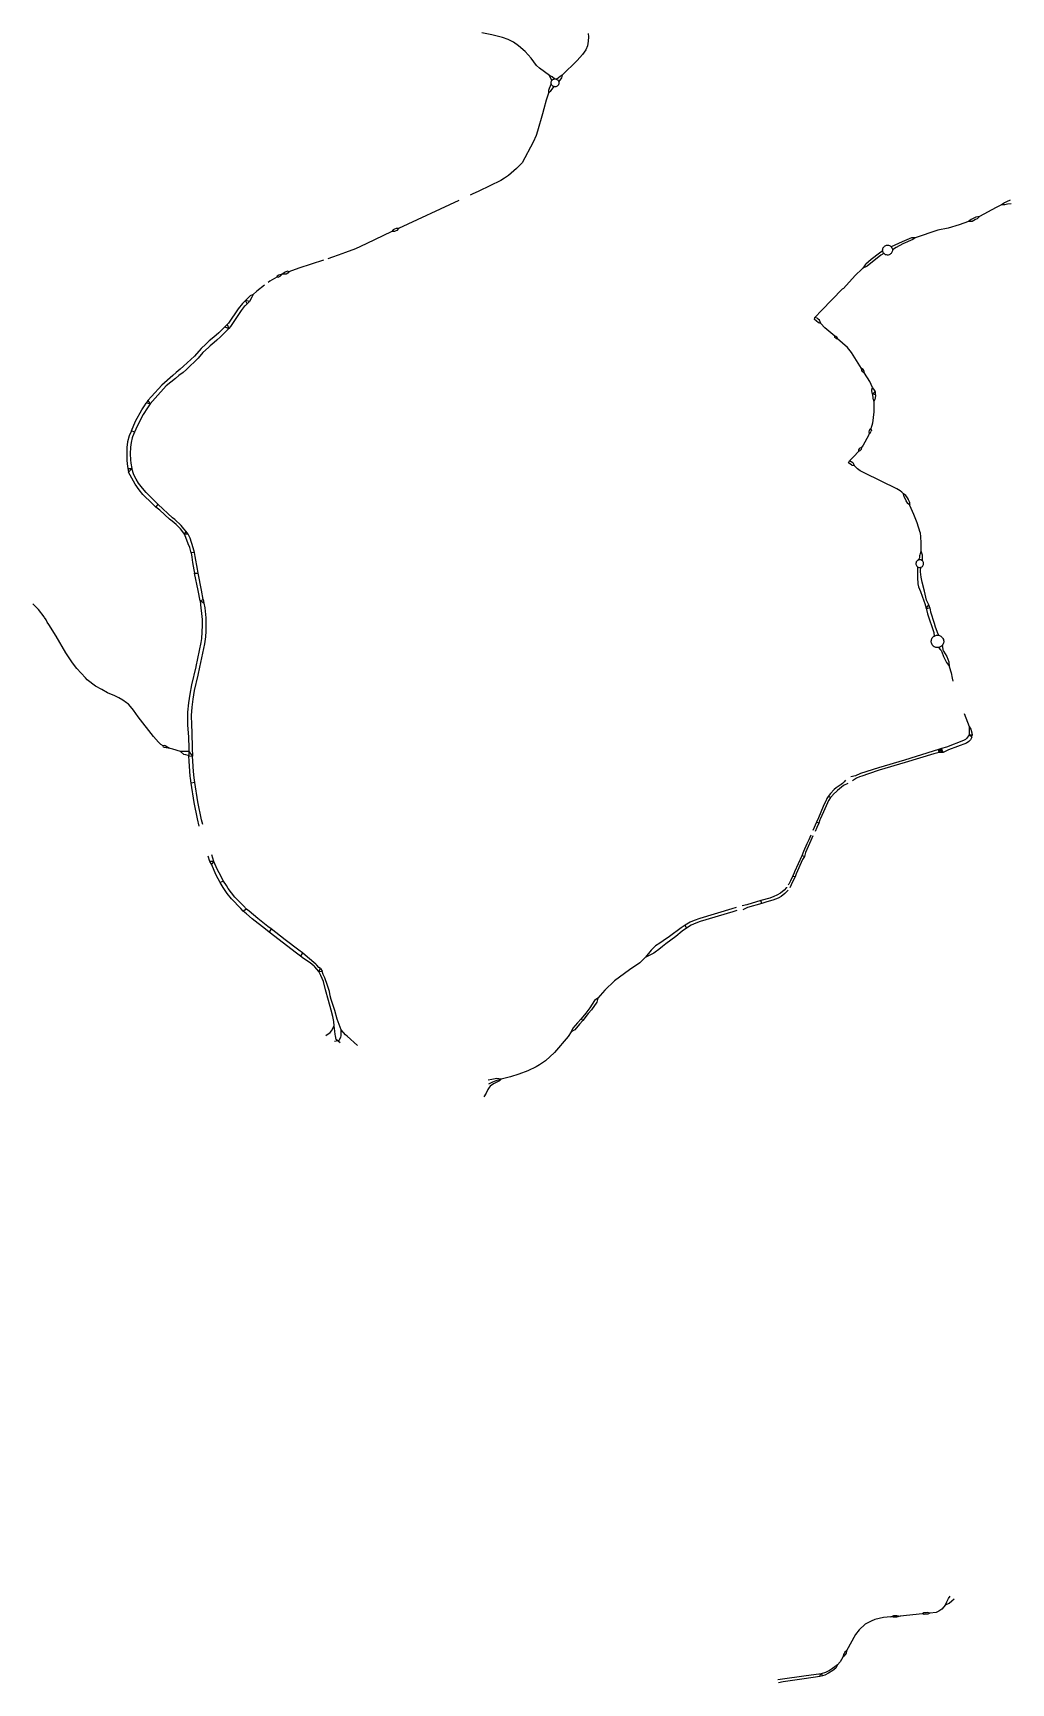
# Model space of a CAD drawing. Header units: inches. Extents: x 25490991 to 25511658, y 6671087 to 6685531.
# Drawn here: x 25490991 to 25494081, y 6677094 to 6682304 of the extents above; entities that cross this region are included whole.
import ezdxf

# ---------------------------------------------------------------- set-up
doc = ezdxf.new("R2010")
doc.units = ezdxf.units.IN
doc.header["$MEASUREMENT"] = 0

msp = doc.modelspace()

# ---------------------------------------------------------------- linework, layer by layer
for points in [[(25492582.6, 6682201.4), (25492565.3, 6682224.8), (25492546.1, 6682245.9), (25492525.7, 6682264.1), (25492508.9, 6682275.7), (25492492.6, 6682284.3), (25492474.6, 6682290.3), (25492440.7, 6682298.7), (25492409.8, 6682304.4)], [(25492745.2, 6682302.8), (25492745.9, 6682292.8), (25492745.4, 6682278.6), (25492743.2, 6682263.6)], [(25492743.2, 6682263.6), (25492738, 6682251), (25492727.1, 6682236), (25492710.9, 6682217.4), (25492663.2, 6682170.8)], [(25492623.3, 6682170.4), (25492591.3, 6682193.1), (25492582.6, 6682201.4)], [(25492628.5, 6682143.6), (25492622.6, 6682128.8)], [(25492639.1, 6682159.4), (25492631.2, 6682166.2), (25492623.3, 6682170.4)], [(25492630, 6682153.9), (25492623.3, 6682170.4)], [(25492628.5, 6682143.6), (25492628.3, 6682144.4), (25492628, 6682145.9), (25492628, 6682147.4), (25492628.1, 6682149.3), (25492628.5, 6682150.7), (25492629, 6682152), (25492629.7, 6682153.4), (25492630, 6682153.9)], [(25492637, 6682135), (25492635.2, 6682135.7), (25492633.7, 6682136.5), (25492632.3, 6682137.6), (25492631.2, 6682138.7), (25492630.2, 6682139.9), (25492629.3, 6682141.4), (25492628.8, 6682142.8), (25492628.5, 6682143.6)], [(25492636.9, 6682135), (25492629.8, 6682125.5)], [(25492630, 6682153.9), (25492630.4, 6682154.5), (25492631.3, 6682155.7), (25492632.5, 6682156.7), (25492633.5, 6682157.4), (25492635, 6682158.3), (25492636.4, 6682158.8), (25492638.1, 6682159.3), (25492639.1, 6682159.4)], [(25492652.4, 6682150.9), (25492652.5, 6682150.6), (25492652.8, 6682149.1), (25492653, 6682147.7), (25492653, 6682146.3), (25492652.8, 6682145.1), (25492652.5, 6682143.5), (25492651.9, 6682142), (25492651.2, 6682140.6), (25492650.5, 6682139.6), (25492649.6, 6682138.5), (25492648.4, 6682137.4), (25492646.9, 6682136.3), (25492645.2, 6682135.5), (25492643.4, 6682134.8), (25492641.2, 6682134.5), (25492639.2, 6682134.6), (25492637.1, 6682135), (25492637, 6682135)], [(25492637, 6682135), (25492637, 6682135)], [(25492639.1, 6682159.4), (25492639.5, 6682159.5), (25492640.8, 6682159.5), (25492642.1, 6682159.4), (25492643.3, 6682159.2), (25492644.5, 6682158.9), (25492645.7, 6682158.3)], [(25492645.7, 6682158.3), (25492646.5, 6682158), (25492648, 6682157.1), (25492649.3, 6682155.9), (25492650.4, 6682154.7), (25492651.2, 6682153.4), (25492651.9, 6682152.2), (25492652.4, 6682150.9)], [(25492663.2, 6682170.8), (25492656.4, 6682167), (25492645.8, 6682158.4)], [(25492663.2, 6682170.8), (25492660.7, 6682162.8), (25492652.5, 6682150.9)], [(25492620.1, 6682114.1), (25492617.7, 6682108.3), (25492612.7, 6682092.1), (25492605, 6682064.9), (25492600.6, 6682049.4)], [(25492622.6, 6682128.8), (25492620.3, 6682122.7), (25492620.1, 6682114.1)], [(25492629.8, 6682125.5), (25492625.5, 6682119.8), (25492620.1, 6682114.1)], [(25492600.6, 6682049.4), (25492585.5, 6681994.2), (25492580.9, 6681980.8), (25492571.9, 6681959.5), (25492537, 6681894.4)], [(25492537, 6681894.4), (25492518.8, 6681876.7), (25492493.9, 6681854.4), (25492481.4, 6681846.2)], [(25492481.4, 6681846.2), (25492469, 6681838.2), (25492399.9, 6681805.3), (25492379.2, 6681795.6)], [(25492337.1, 6681776), (25492146.4, 6681687.2)], [(25492379.2, 6681795.6), (25492372.3, 6681792.4)], [(25494066.7, 6681771.2), (25494060.3, 6681768.2), (25494051.5, 6681761.5)], [(25494078.5, 6681776.8), (25494066.7, 6681771.2)], [(25494081.1, 6681765.1), (25494069.8, 6681763.5)], [(25493967.7, 6681721.4), (25493955.4, 6681715.7), (25493946.7, 6681708.9)], [(25493969.2, 6681715.7), (25493958.4, 6681709.7), (25493946.9, 6681709)], [(25493981.7, 6681724.5), (25493970.3, 6681722.6), (25493967.7, 6681721.4)], [(25493981.7, 6681724.5), (25493973.8, 6681718.1), (25493969.2, 6681715.7)], [(25494051.5, 6681761.5), (25494033.7, 6681753.1), (25493981.7, 6681724.5)], [(25494069.8, 6681763.5), (25494061.5, 6681761.6), (25494051.5, 6681761.5)], [(25492125.5, 6681677.1), (25492044.2, 6681638.4), (25492009.8, 6681623.4), (25491978.5, 6681611.1), (25491955.9, 6681602.7)], [(25492133.2, 6681684.7), (25492129.8, 6681683.2), (25492125.5, 6681677.1)], [(25492136.1, 6681678.4), (25492133.5, 6681677.1), (25492125.5, 6681677.1)], [(25492146.4, 6681687.2), (25492138.8, 6681687.2), (25492133.2, 6681684.7)], [(25492146.4, 6681687.2), (25492141.1, 6681680.9), (25492136.1, 6681678.4)], [(25493882.4, 6681688.1), (25493850.1, 6681681.5), (25493778.1, 6681657.3)], [(25493946.7, 6681708.9), (25493917, 6681698.8), (25493882.4, 6681688.1)], [(25493665.8, 6681609), (25493639.5, 6681589.5), (25493622.9, 6681574)], [(25493675.8, 6681616.1), (25493665.8, 6681609)], [(25493679.8, 6681608.1), (25493670.1, 6681603)], [(25493675.8, 6681616.1), (25493675.7, 6681616.7), (25493675.4, 6681619), (25493675.7, 6681621.4), (25493676.4, 6681623.8), (25493677.2, 6681625.9), (25493678.4, 6681627.9), (25493678.8, 6681628.3)], [(25493679.8, 6681608.1), (25493678.6, 6681609.5), (25493677.2, 6681611.8), (25493676.1, 6681614.4), (25493675.8, 6681616.1)], [(25493678.8, 6681628.3), (25493680.1, 6681629.8), (25493681.8, 6681631.3), (25493683.9, 6681632.6), (25493685.8, 6681633.4), (25493688.1, 6681634.1), (25493689.6, 6681634.2)], [(25493691.1, 6681603.3), (25493690.6, 6681603.2), (25493687.8, 6681603.6), (25493685, 6681604.3), (25493682.3, 6681605.9), (25493680.1, 6681607.8), (25493679.8, 6681608.1)], [(25493689.6, 6681634.2), (25493689.8, 6681634.2), (25493691.4, 6681634.3), (25493694, 6681634), (25493697, 6681633.1), (25493699.3, 6681631.9), (25493700.9, 6681630.6), (25493702, 6681629.7)], [(25493702.6, 6681608.5), (25493702.5, 6681608.4), (25493700.8, 6681606.7), (25493698.6, 6681605.2), (25493695.7, 6681603.9), (25493693.4, 6681603.4), (25493691.1, 6681603.3)], [(25493778.1, 6681657.3), (25493766.8, 6681657.3), (25493737, 6681645.3), (25493702, 6681629.7)], [(25493702, 6681629.7), (25493702.7, 6681629), (25493704.5, 6681626.4), (25493705.7, 6681623.8), (25493706.3, 6681621.4), (25493706.5, 6681620.1)], [(25493706.5, 6681620.1), (25493706.6, 6681619.1), (25493706.4, 6681616.7), (25493705.9, 6681614.3), (25493705, 6681611.9), (25493703.8, 6681609.9), (25493702.6, 6681608.5)], [(25493778.1, 6681657.3), (25493771.4, 6681652.2), (25493739.4, 6681638.7), (25493717.9, 6681627.6), (25493706.4, 6681620.1)], [(25491909.6, 6681587.1), (25491831.1, 6681561.7), (25491799.6, 6681550.7)], [(25491955.9, 6681602.7), (25491937.9, 6681596.5), (25491922.8, 6681591.3)], [(25493613.3, 6681561.9), (25493610.6, 6681559.7), (25493589.2, 6681539), (25493551.5, 6681498.1)], [(25493622.9, 6681574), (25493620.7, 6681572.1), (25493613.3, 6681561.9)], [(25493627, 6681568.6), (25493624.5, 6681566.6), (25493613.3, 6681561.9)], [(25493670.1, 6681603), (25493627, 6681568.6)], [(25491722.8, 6681507.8), (25491698.4, 6681489.7), (25491687.1, 6681479.2)], [(25491761.7, 6681533), (25491740, 6681520.7), (25491734.1, 6681516.3)], [(25491778.3, 6681542.6), (25491768.4, 6681540), (25491763.2, 6681536.9), (25491761.7, 6681533)], [(25491778.3, 6681542.6), (25491771.4, 6681535.3), (25491764.8, 6681532.2), (25491761.7, 6681533)], [(25491790.6, 6681550.3), (25491787.6, 6681549.3), (25491778.3, 6681542.6)], [(25491792.9, 6681544.4), (25491790.9, 6681543.2), (25491778.3, 6681542.6)], [(25491799.6, 6681550.7), (25491795.5, 6681552.5), (25491790.6, 6681550.3)], [(25491799.6, 6681550.7), (25491797.8, 6681546.6), (25491792.9, 6681544.4)], [(25491662.5, 6681459.6), (25491654.6, 6681451.7), (25491653.2, 6681449.9)], [(25491687.1, 6681479.2), (25491677.6, 6681474.4), (25491662.5, 6681459.6)], [(25491675.4, 6681457.1), (25491662.5, 6681459.6)], [(25491668.6, 6681449.3), (25491662.5, 6681459.6)], [(25491675.4, 6681457.1), (25491668.6, 6681449.3)], [(25491687.1, 6681479.2), (25491683.3, 6681470.3), (25491675.4, 6681457.1)], [(25493547.7, 6681495.2), (25493483.2, 6681428.8)], [(25493551.5, 6681498.1), (25493547.7, 6681495.2)], [(25491653.2, 6681449.9), (25491639.3, 6681433.1), (25491608.6, 6681388.7), (25491604.4, 6681384.1)], [(25491661.3, 6681442.7), (25491658.8, 6681440.5), (25491649.3, 6681428.3), (25491615.1, 6681377.3), (25491610.2, 6681371.7)], [(25491668.6, 6681449.3), (25491661.3, 6681442.7)], [(25493460.6, 6681399.9), (25493461.1, 6681406.4)], [(25493465.6, 6681395.2), (25493460.6, 6681399.9)], [(25493483.2, 6681428.8), (25493461.1, 6681406.4)], [(25493471.8, 6681401.2), (25493469, 6681404.3), (25493461.1, 6681406.4)], [(25493480.3, 6681386.9), (25493476, 6681397.2), (25493471.8, 6681401.2)], [(25491597.4, 6681376.4), (25491592.3, 6681371), (25491578.5, 6681357.4), (25491562.6, 6681344.2)], [(25491610.2, 6681371.7), (25491602.2, 6681362.4), (25491584, 6681345.4), (25491571.8, 6681334.3)], [(25491604.4, 6681384.1), (25491597.4, 6681376.5)], [(25491597.4, 6681376.4), (25491610.2, 6681371.7)], [(25491604.4, 6681384.1), (25491610.2, 6681371.7)], [(25493480.3, 6681386.9), (25493472.4, 6681389.4), (25493465.6, 6681395.2)], [(25493524, 6681346.8), (25493493.4, 6681373.6), (25493480.3, 6681386.9)], [(25491537.6, 6681322.1), (25491523.2, 6681308.7), (25491501.8, 6681283.8), (25491466.8, 6681252.3)], [(25491546.4, 6681311.7), (25491528.2, 6681295.6), (25491513.6, 6681278), (25491476, 6681242)], [(25491548.4, 6681332.3), (25491537.6, 6681322.1)], [(25491551.7, 6681316.3), (25491546.4, 6681311.7)], [(25491562.6, 6681344.2), (25491548.4, 6681332.3)], [(25491563.4, 6681326.7), (25491551.7, 6681316.3)], [(25491571.8, 6681334.3), (25491563.4, 6681326.7)], [(25493530.6, 6681344.2), (25493528, 6681346.3), (25493524, 6681346.8)], [(25493527.3, 6681340.6), (25493524.9, 6681342.8), (25493524, 6681346.8)], [(25493533.2, 6681338.5), (25493529.8, 6681338.5), (25493527.3, 6681340.6)], [(25493533.2, 6681338.5), (25493533.3, 6681341.3), (25493530.6, 6681344.2)], [(25493608.9, 6681245), (25493577, 6681295.7), (25493564.6, 6681311.1), (25493533.2, 6681338.5)], [(25491466.8, 6681252.3), (25491456.8, 6681243.2)], [(25493611.4, 6681235.8), (25493609.5, 6681238.6), (25493608.9, 6681245)], [(25493616, 6681238.6), (25493614.2, 6681241.4), (25493608.9, 6681245)], [(25491433.2, 6681223.4), (25491398.3, 6681192.6), (25491365.9, 6681157.1), (25491354.3, 6681144.1)], [(25491441.6, 6681213.8), (25491412.5, 6681190.7), (25491377.3, 6681151.8), (25491361.2, 6681133.9)], [(25491443.8, 6681232.8), (25491433.2, 6681223.4)], [(25491452.7, 6681222.7), (25491441.6, 6681213.8)], [(25491456.8, 6681243.2), (25491443.8, 6681232.8)], [(25491466.2, 6681232.6), (25491452.7, 6681222.7)], [(25491476, 6681242), (25491466.2, 6681232.6)], [(25493618.4, 6681230), (25493613, 6681233.4), (25493611.4, 6681235.8)], [(25493618.4, 6681230), (25493617.1, 6681236.9), (25493616, 6681238.6)], [(25493643.2, 6681184.7), (25493634.9, 6681203.9), (25493618.4, 6681230)], [(25491354.3, 6681144.1), (25491349, 6681135.8)], [(25491354.3, 6681144.1), (25491361.2, 6681133.9)], [(25493647.6, 6681140.4), (25493647.7, 6681108.3), (25493643.5, 6681072.1), (25493638.3, 6681054.5)], [(25493641.9, 6681174.9), (25493641.5, 6681177.2), (25493643.2, 6681184.7)], [(25493644, 6681164), (25493641.9, 6681174.9)], [(25493649.7, 6681177.1), (25493648.1, 6681180.1), (25493643.2, 6681184.7)], [(25493652.9, 6681171.1), (25493644, 6681164)], [(25493653.2, 6681161.7), (25493644, 6681164)], [(25493644, 6681164), (25493644.9, 6681150.5)], [(25493644.9, 6681150.5), (25493645.1, 6681147.8), (25493647.6, 6681140.4)], [(25493651.6, 6681150.8), (25493651.3, 6681148.4), (25493647.6, 6681140.4)], [(25493652.9, 6681171.1), (25493649.7, 6681177.1)], [(25493653.2, 6681161.7), (25493651.6, 6681150.8)], [(25493653.2, 6681161.7), (25493652.9, 6681171.1)], [(25491302.3, 6681048.4), (25491315, 6681078.7), (25491335, 6681114.8), (25491343.3, 6681127.3)], [(25491352.9, 6681121.3), (25491339.2, 6681100.3), (25491320.4, 6681063.3), (25491312.6, 6681043.6)], [(25491343.3, 6681127.3), (25491349, 6681135.8)], [(25491361.2, 6681133.9), (25491349, 6681135.8)], [(25491361.2, 6681133.9), (25491352.9, 6681121.3)], [(25491302.3, 6681048.4), (25491295.6, 6681032.4)], [(25491312.6, 6681043.6), (25491302.3, 6681048.4)], [(25491312.6, 6681043.6), (25491306.3, 6681029.2)], [(25493633.2, 6681039.4), (25493631, 6681033.6), (25493614.4, 6681002.8), (25493609.1, 6680995.8)], [(25493633.4, 6681048.8), (25493632, 6681044.6), (25493633.2, 6681039.4)], [(25493633.2, 6681039.4), (25493637.6, 6681042.5), (25493639.1, 6681046.9)], [(25493638.3, 6681054.5), (25493635, 6681052.7), (25493633.4, 6681048.8)], [(25493638.3, 6681054.5), (25493639.9, 6681050.2), (25493639.1, 6681046.9)], [(25491295.6, 6681032.4), (25491290.5, 6681013.8), (25491288.4, 6680995.5), (25491287.7, 6680974.3), (25491288.2, 6680955.1), (25491289.4, 6680943.9)], [(25491306.3, 6681029.2), (25491304.8, 6681025.8), (25491301.5, 6681011.5), (25491299.3, 6680996.4), (25491298.6, 6680975.7), (25491299.3, 6680957.1), (25491300.8, 6680945.9)], [(25493601.5, 6680991.4), (25493599.3, 6680988.5), (25493598.9, 6680982.5)], [(25493606.4, 6680987.8), (25493603.9, 6680984.7), (25493598.9, 6680982.5)], [(25493609.1, 6680995.8), (25493603.3, 6680993.5), (25493601.5, 6680991.4)], [(25493609.1, 6680995.8), (25493607.8, 6680989.6), (25493606.4, 6680987.8)], [(25491289.4, 6680943.9), (25491290.9, 6680929.3)], [(25491300.8, 6680945.9), (25491304.1, 6680929.7)], [(25493567.5, 6680947.7), (25493570.7, 6680953.9)], [(25493578.5, 6680940), (25493567.5, 6680947.7)], [(25493598.9, 6680982.5), (25493584.7, 6680967.5), (25493570.7, 6680953.9)], [(25493583, 6680945.2), (25493581.1, 6680947), (25493570.7, 6680953.9)], [(25493586.6, 6680937.5), (25493579.7, 6680939.2), (25493578.5, 6680940)], [(25493586.6, 6680937.5), (25493584.8, 6680943.4), (25493583, 6680945.2)], [(25493619.3, 6680914.4), (25493604.9, 6680921.5), (25493596, 6680928.6), (25493586.6, 6680937.5)], [(25491290.9, 6680929.3), (25491304.1, 6680929.7)], [(25491290.9, 6680929.3), (25491293.6, 6680918)], [(25491304.1, 6680929.7), (25491293.6, 6680918)], [(25491368.4, 6680818.8), (25491338.8, 6680847.6), (25491326.4, 6680862.3), (25491314, 6680879.7), (25491293.6, 6680918)], [(25491376.1, 6680826.6), (25491348.6, 6680853.9), (25491337.3, 6680867.1), (25491325, 6680883.2), (25491317, 6680895.5), (25491310.1, 6680909.7), (25491304.1, 6680929.7)], [(25493741, 6680849.5), (25493736.1, 6680854.4), (25493731.1, 6680858.3), (25493720.6, 6680864.7), (25493619.3, 6680914.4)], [(25491387, 6680815.7), (25491376.1, 6680826.6)], [(25493750.3, 6680827.6), (25493747.6, 6680832.7), (25493743.7, 6680839.8), (25493741, 6680849.5)], [(25493756.9, 6680831.8), (25493754.5, 6680836.4), (25493748.9, 6680844.2), (25493741, 6680849.5)], [(25493762.1, 6680812.2), (25493754.9, 6680819.1), (25493750.3, 6680827.6)], [(25493761.9, 6680812.6), (25493761.1, 6680822), (25493757.5, 6680830.5), (25493756.9, 6680831.8)], [(25491379.9, 6680807.6), (25491368.4, 6680818.8)], [(25491379.9, 6680807.6), (25491387, 6680815.7)], [(25491461.5, 6680733), (25491457, 6680739.2), (25491443.9, 6680752.6), (25491430.9, 6680763.4), (25491423.2, 6680769.1), (25491392.1, 6680798.1), (25491379.9, 6680807.6)], [(25491468.4, 6680738.8), (25491459.3, 6680749.1), (25491439.6, 6680768.5), (25491431.9, 6680773.9), (25491387, 6680815.7)], [(25493793.6, 6680727.6), (25493784.9, 6680758.2), (25493774.1, 6680784.4), (25493761.9, 6680812.6)], [(25491469.7, 6680721.7), (25491461.5, 6680733)], [(25491475.4, 6680730.6), (25491468.4, 6680738.8)], [(25491469.7, 6680721.7), (25491475.4, 6680730.6)], [(25491481.7, 6680722.4), (25491469.7, 6680721.7)], [(25491481.7, 6680722.4), (25491475.4, 6680730.6)], [(25491484.5, 6680716), (25491481.7, 6680722.4)], [(25493793.6, 6680727.6), (25493795.3, 6680712.2), (25493796.1, 6680696), (25493796.2, 6680669.1)], [(25491474.1, 6680710.9), (25491469.7, 6680721.7)], [(25491490.9, 6680663.1), (25491486.9, 6680679.9), (25491482.2, 6680691.6), (25491474.1, 6680710.9)], [(25491501.8, 6680663.9), (25491498, 6680678.4), (25491487.6, 6680709), (25491484.5, 6680716)], [(25491501.8, 6680663.9), (25491490.9, 6680663.1)], [(25491490.9, 6680663.1), (25491492.9, 6680649.4)], [(25491492.9, 6680649.4), (25491495.4, 6680632.4), (25491499.4, 6680609.5)], [(25491504.1, 6680651.1), (25491501.8, 6680663.9)], [(25491511.2, 6680611.7), (25491504.1, 6680651.1)], [(25493782.5, 6680635.3), (25493781.8, 6680634.2), (25493781.1, 6680632), (25493780.7, 6680629.5), (25493780.8, 6680627.3), (25493781.3, 6680625.4)], [(25493781.3, 6680625.4), (25493781.4, 6680624.9), (25493782.4, 6680622.8), (25493783.9, 6680620.9), (25493785.7, 6680619.3), (25493785.9, 6680619.2)], [(25493789.2, 6680640.8), (25493789.1, 6680640.7), (25493788.2, 6680640.3), (25493786.4, 6680639.4), (25493784.5, 6680637.9), (25493782.9, 6680636.1), (25493782.5, 6680635.3)], [(25493785.8, 6680619.2), (25493785.5, 6680611.4), (25493785.4, 6680605.1)], [(25493785.9, 6680619.2), (25493787.9, 6680617.9), (25493789.9, 6680617.2), (25493792, 6680616.8), (25493794.3, 6680616.9), (25493796.6, 6680617.4)], [(25493792.5, 6680653.8), (25493791.7, 6680647.7), (25493789.2, 6680640.8)], [(25493800.8, 6680638.3), (25493799.5, 6680639.3), (25493797.6, 6680640.4), (25493795.5, 6680641), (25493792.7, 6680641.4), (25493790.7, 6680641.1), (25493789.2, 6680640.8)], [(25493796.2, 6680669.1), (25493792.8, 6680656.9), (25493792.5, 6680653.8)], [(25493796.2, 6680669.1), (25493800.7, 6680657.1), (25493800.7, 6680654)], [(25493796.6, 6680617.4), (25493796.8, 6680617.5), (25493798.9, 6680618.4), (25493801, 6680619.9), (25493802.6, 6680621.6), (25493803.9, 6680623.7), (25493804.6, 6680625.8), (25493805.1, 6680627.8), (25493805.1, 6680630.1), (25493804.8, 6680632.3), (25493804, 6680634.4), (25493802.7, 6680636.5), (25493801.2, 6680638.1), (25493800.8, 6680638.3)], [(25493800.7, 6680654), (25493800.8, 6680638.3)], [(25491499.4, 6680609.5), (25491501.3, 6680599)], [(25491519.2, 6680511.5), (25491512.8, 6680543.9), (25491501.3, 6680599)], [(25491501.3, 6680599), (25491513.5, 6680599)], [(25491513.5, 6680599), (25491511.2, 6680611.7)], [(25491529.6, 6680515.7), (25491523.7, 6680544.7), (25491513.5, 6680599)], [(25493785.4, 6680605.1), (25493785.2, 6680585.5), (25493786.6, 6680565.5), (25493789.3, 6680556.1), (25493795.3, 6680540.6), (25493805.9, 6680511)], [(25493813.7, 6680513.8), (25493807.8, 6680542.2), (25493800.5, 6680570.8), (25493797.3, 6680585.7), (25493795, 6680602.7), (25493795.4, 6680605.2)], [(25493795.4, 6680605.2), (25493796.5, 6680617.4)], [(25491519.2, 6680511.5), (25491529.6, 6680515.7)], [(25491529.6, 6680515.7), (25491531.6, 6680504.6)], [(25490996.8, 6680496), (25490991.5, 6680501.5)], [(25491028.3, 6680458.7), (25491026.5, 6680461.3), (25491008.7, 6680484), (25490996.8, 6680496)], [(25491522.2, 6680487.9), (25491523.1, 6680481.4), (25491525.5, 6680452.4), (25491526, 6680434.2), (25491525.1, 6680412.9), (25491523.4, 6680392.5), (25491521.2, 6680379.6), (25491505.8, 6680304.4)], [(25491534.2, 6680489.5), (25491537.2, 6680457.6), (25491538, 6680433.7), (25491537.8, 6680416.1), (25491536, 6680397.4), (25491533, 6680375.9), (25491517.6, 6680301.6)], [(25491531.6, 6680504.6), (25491519.2, 6680511.5)], [(25491519.2, 6680511.5), (25491522.2, 6680487.9)], [(25491531.6, 6680504.6), (25491534.2, 6680489.5)], [(25493805.9, 6680511), (25493809.1, 6680502.5), (25493813, 6680488.8)], [(25493813, 6680488.8), (25493817.4, 6680470.1), (25493836.9, 6680411.9)], [(25493813.2, 6680487.6), (25493821, 6680498.5)], [(25493813.3, 6680487.5), (25493824.2, 6680489.2)], [(25493821, 6680498.5), (25493813.7, 6680513.8)], [(25493824.2, 6680489.2), (25493821, 6680498.5)], [(25493824.2, 6680489.2), (25493827.1, 6680477.2), (25493838.8, 6680441), (25493841.7, 6680429), (25493846.4, 6680415.2)], [(25491036.5, 6680444.6), (25491033.2, 6680451.7), (25491028.3, 6680458.7)], [(25491041.6, 6680436.5), (25491036.5, 6680444.6)], [(25491157.1, 6680268.4), (25491129.8, 6680297.7), (25491116, 6680315.6), (25491095.7, 6680347), (25491064.7, 6680399.4), (25491041.6, 6680436.5)], [(25493836.9, 6680411.9), (25493838.5, 6680400.3)], [(25493846.4, 6680415.2), (25493847.3, 6680412.8), (25493852.2, 6680402.7)], [(25493829.1, 6680381.4), (25493829, 6680382.1), (25493829, 6680384.6), (25493829.4, 6680387.2), (25493830.1, 6680389.6), (25493830.8, 6680391.6), (25493832.2, 6680394.2), (25493834.3, 6680396.7), (25493836, 6680398.3), (25493838, 6680400.1), (25493838.5, 6680400.3)], [(25493831.9, 6680372.8), (25493831.9, 6680372.8), (25493830.5, 6680375.7), (25493829.6, 6680378.5), (25493829.1, 6680381.4)], [(25493851.6, 6680363.8), (25493850.3, 6680363.6), (25493847, 6680363.7), (25493843.7, 6680364.1), (25493841, 6680365.2), (25493838.2, 6680366.7), (25493835.6, 6680368.4), (25493833.8, 6680370.4), (25493831.9, 6680372.8)], [(25493838.5, 6680400.3), (25493840.6, 6680401.4), (25493843.5, 6680402.3), (25493845.4, 6680402.7), (25493848.6, 6680403), (25493851, 6680402.8), (25493852.3, 6680402.7)], [(25493863.1, 6680369.9), (25493861.2, 6680367.9), (25493858.6, 6680366.2), (25493855.6, 6680364.7), (25493853.1, 6680364), (25493851.6, 6680363.8)], [(25493851.6, 6680363.8), (25493858.6, 6680356.7), (25493860.1, 6680354.3)], [(25493852.3, 6680402.7), (25493853.3, 6680402.6), (25493855.4, 6680401.9), (25493857.5, 6680401), (25493858.9, 6680400.2), (25493860.4, 6680399.2), (25493861.7, 6680398.2), (25493862.9, 6680397.1), (25493864.7, 6680394.8)], [(25493868.5, 6680382.4), (25493868.4, 6680381.2), (25493868, 6680378.4), (25493867.1, 6680376), (25493865.8, 6680373.2), (25493863.7, 6680370.5), (25493863.1, 6680369.9)], [(25493863.1, 6680369.9), (25493865.2, 6680359.2), (25493865.8, 6680357)], [(25493864.7, 6680394.8), (25493864.8, 6680394.7), (25493866.1, 6680392.6), (25493867.4, 6680389.7), (25493868.1, 6680387.1), (25493868.5, 6680384.2), (25493868.5, 6680382.4)], [(25493860.1, 6680354.3), (25493862.1, 6680350.9), (25493868.2, 6680336), (25493877.3, 6680316.5), (25493886.3, 6680304.1)], [(25493865.8, 6680357), (25493868.2, 6680352), (25493878.3, 6680335.2), (25493884.8, 6680318.8), (25493886.2, 6680304.5)], [(25491163.1, 6680262), (25491157.1, 6680268.4)], [(25491293, 6680185.2), (25491287.3, 6680189.1), (25491274.8, 6680197.6), (25491263, 6680205), (25491250.1, 6680211), (25491227.2, 6680220.8), (25491208.6, 6680231.4), (25491189.3, 6680242.4), (25491163.1, 6680262)], [(25491505.8, 6680304.4), (25491505.7, 6680303.4), (25491492.6, 6680246.7), (25491486.7, 6680216.8), (25491482.5, 6680189.2), (25491480.1, 6680160.2), (25491479.8, 6680119.5), (25491483, 6680081.2), (25491483.8, 6680046)], [(25491517.6, 6680301.6), (25491512.5, 6680276.7), (25491501, 6680227.9), (25491496.1, 6680201.3), (25491493.2, 6680175.3), (25491491.6, 6680149.9), (25491491.9, 6680119.5), (25491492.9, 6680096.2), (25491494.5, 6680046.3)], [(25493886.2, 6680304.5), (25493891.6, 6680284.2), (25493895.3, 6680267.2), (25493897.6, 6680257.8)], [(25491299.2, 6680177.5), (25491293.1, 6680185.2)], [(25491402.2, 6680054.1), (25491395.3, 6680058.3), (25491387.5, 6680064.8), (25491372.5, 6680082.9), (25491323.9, 6680145.6), (25491308.8, 6680166.5), (25491299.2, 6680177.5)], [(25493933.4, 6680155.8), (25493948.4, 6680115)], [(25493948.4, 6680115), (25493953.8, 6680106.5), (25493957.2, 6680094.9), (25493958.7, 6680087.5)], [(25493948.4, 6680115), (25493948.6, 6680101.5), (25493948.4, 6680088.8)], [(25491409, 6680053.3), (25491406.3, 6680054.5), (25491402.2, 6680054.1)], [(25491406.7, 6680048.8), (25491404, 6680049.9), (25491402.2, 6680054.1)], [(25491424.8, 6680045.2), (25491412, 6680046.8), (25491406.7, 6680048.8)], [(25491424.8, 6680045.2), (25491414.8, 6680050.6), (25491409, 6680053.3)], [(25491433.2, 6680042.6), (25491424.8, 6680045.2)], [(25491483.8, 6680046), (25491483.8, 6680035.9)], [(25491494.5, 6680046.3), (25491495.3, 6680021.1)], [(25493861.5, 6680045.4), (25493851.8, 6680041.8)], [(25493854.4, 6680033), (25493861.5, 6680045.4)], [(25493948.4, 6680088.8), (25493941.4, 6680078.2), (25493937.2, 6680073.6), (25493931, 6680070.3), (25493877.3, 6680049.7), (25493861.5, 6680045.4)], [(25493866.7, 6680032.4), (25493861.5, 6680045.4)], [(25493957.4, 6680080.5), (25493953, 6680072.9), (25493948.3, 6680067.3), (25493940.5, 6680062.2), (25493883.2, 6680040.5), (25493866.7, 6680032.4)], [(25493958.7, 6680087.5), (25493948.4, 6680088.8)], [(25493957.4, 6680080.5), (25493948.4, 6680088.8)], [(25493957.4, 6680080.5), (25493958.7, 6680087.5)], [(25491457.2, 6680035.2), (25491433.2, 6680042.6)], [(25491474.2, 6680036.1), (25491471.4, 6680036.2), (25491457.2, 6680035.2)], [(25491474.1, 6680024.8), (25491467.5, 6680026.5), (25491457.2, 6680035.2)], [(25491481.3, 6680022.9), (25491474.1, 6680024.8)], [(25491480.8, 6680036), (25491474.2, 6680036.1)], [(25491483.8, 6680035.9), (25491480.8, 6680036)], [(25491484, 6680022.2), (25491481.3, 6680022.9)], [(25491483.8, 6680035.9), (25491495.3, 6680021.1)], [(25491483.8, 6680035.9), (25491484, 6680022.2)], [(25491484, 6680022.2), (25491495.3, 6680021.1)], [(25491485.2, 6680005.1), (25491484, 6680022.2)], [(25491488.8, 6679951.8), (25491488.5, 6679958), (25491485.2, 6680005)], [(25491496.3, 6680005.4), (25491495.3, 6680021.1)], [(25491500.6, 6679952.7), (25491498.1, 6679972.9), (25491496.3, 6680005.4)], [(25493744.1, 6680008.8), (25493662.5, 6679983.9), (25493605.8, 6679966.2), (25493589.3, 6679958.6)], [(25493746.4, 6680000.6), (25493665, 6679976.4), (25493631.2, 6679965.6), (25493609.5, 6679958.1), (25493602.9, 6679956.2), (25493592.6, 6679951.2)], [(25493834.9, 6680036.6), (25493744.1, 6680008.8)], [(25493837.4, 6680028), (25493746.4, 6680000.6)], [(25493851.8, 6680041.8), (25493834.9, 6680036.6)], [(25493854.4, 6680033), (25493837.4, 6680028)], [(25493866.7, 6680032.4), (25493851.8, 6680041.8)], [(25493854.4, 6680033), (25493851.8, 6680041.8)], [(25493866.7, 6680032.4), (25493854.4, 6680033)], [(25491490.7, 6679936), (25491488.8, 6679951.8)], [(25491502.5, 6679937.5), (25491500.6, 6679952.7)], [(25493558, 6679945), (25493554.3, 6679939.8), (25493548.3, 6679934.3)], [(25493589.3, 6679958.6), (25493574.7, 6679955.3)], [(25493592.6, 6679951.2), (25493580.1, 6679943.3)], [(25491502.5, 6679937.5), (25491490.7, 6679936)], [(25491516.5, 6679800.1), (25491510.7, 6679822.6), (25491500.3, 6679874.9), (25491490.7, 6679936)], [(25491528, 6679804.9), (25491524.1, 6679819.9), (25491511.9, 6679876.4), (25491502.5, 6679937.5)], [(25493503.8, 6679893.8), (25493499.6, 6679887.3), (25493495.7, 6679879.3), (25493494.9, 6679877.8)], [(25493511.1, 6679890), (25493505.4, 6679881.9), (25493501.8, 6679874.7)], [(25493510.7, 6679903), (25493503.8, 6679893.8)], [(25493511.1, 6679890), (25493503.8, 6679893.8)], [(25493548.3, 6679934.3), (25493544.1, 6679931.2), (25493529, 6679921.3), (25493522.2, 6679915.5), (25493510.7, 6679903)], [(25493517.3, 6679897.3), (25493511.1, 6679890)], [(25493552.4, 6679928.6), (25493532.6, 6679912.4), (25493518.6, 6679898.7), (25493517.3, 6679897.3)], [(25493565.2, 6679935.1), (25493552.4, 6679928.6)], [(25493494.9, 6679877.8), (25493487.9, 6679862.3), (25493472.7, 6679826.5)], [(25493501.8, 6679874.7), (25493501, 6679873.1), (25493493, 6679855.2), (25493479.1, 6679823.7)], [(25493466.6, 6679812.2), (25493455.2, 6679786.5)], [(25493473.7, 6679809.1), (25493467.3, 6679795.4), (25493462, 6679783.6)], [(25493472.7, 6679826.5), (25493466.6, 6679812.2)], [(25493473.7, 6679809.1), (25493466.6, 6679812.3)], [(25493479.1, 6679823.7), (25493477.3, 6679819.6), (25493473.7, 6679809.1)], [(25493442.1, 6679757.3), (25493436, 6679743.7), (25493425.7, 6679719.6)], [(25493448.8, 6679754.5), (25493431.8, 6679716.8)], [(25493448.7, 6679772), (25493442.1, 6679757.3)], [(25493455.4, 6679769.1), (25493448.8, 6679754.5)], [(25491550.5, 6679688.4), (25491545, 6679705.7)], [(25491562.8, 6679688.7), (25491550.5, 6679688.4)], [(25491555.2, 6679679.6), (25491550.5, 6679688.4)], [(25491562.8, 6679688.7), (25491555.2, 6679679.6)], [(25491562.8, 6679688.7), (25491556.5, 6679709)], [(25491593.8, 6679625.9), (25491579.6, 6679652.9), (25491573.3, 6679664.4), (25491562.8, 6679688.7)], [(25493420.3, 6679706.8), (25493397.2, 6679655.5), (25493395.9, 6679652.8)], [(25493428.5, 6679704), (25493422.4, 6679694.7), (25493402.6, 6679649.9)], [(25493425.7, 6679719.6), (25493420.3, 6679706.8)], [(25493428.5, 6679704), (25493420.3, 6679706.8)], [(25493431.8, 6679716.8), (25493428.5, 6679704)], [(25491583.1, 6679622), (25491570.6, 6679645.6), (25491555.2, 6679679.6)], [(25493391.8, 6679643.2), (25493384.9, 6679627.5), (25493379.1, 6679616.7), (25493377.5, 6679614.4)], [(25493398.7, 6679640.1), (25493393.7, 6679630), (25493386.6, 6679614.8), (25493382.3, 6679605.3)], [(25493395.9, 6679652.8), (25493391.8, 6679643.2)], [(25493391.8, 6679643.2), (25493398.7, 6679640.1)], [(25493402.6, 6679649.9), (25493398.7, 6679640.1)], [(25491593.8, 6679625.9), (25491583.1, 6679622)], [(25491592.5, 6679605.9), (25491583.1, 6679622)], [(25491647.6, 6679539.8), (25491618.9, 6679570), (25491604.6, 6679587.6), (25491592.5, 6679605.9)], [(25491602.3, 6679612.5), (25491593.8, 6679625.9)], [(25491656.1, 6679548.4), (25491629.2, 6679575.4), (25491608.1, 6679603.5), (25491602.3, 6679612.5)], [(25493372.3, 6679607.2), (25493371.5, 6679606.1), (25493364.2, 6679598.3), (25493352.8, 6679588.6), (25493341.6, 6679582.2), (25493331.7, 6679577.6), (25493318.9, 6679573.1), (25493290.7, 6679565)], [(25493377, 6679597.8), (25493375.1, 6679595.3), (25493366.6, 6679586.9), (25493354.5, 6679578.1), (25493345.1, 6679572.8), (25493328.3, 6679566.4), (25493309.2, 6679561), (25493294.1, 6679555.9)], [(25491655.1, 6679532), (25491647.6, 6679539.8)], [(25491666.2, 6679538.3), (25491655.1, 6679532)], [(25491665.7, 6679522.8), (25491655.1, 6679532)], [(25491666.2, 6679538.3), (25491656.1, 6679548.4)], [(25491674.7, 6679531.4), (25491666.2, 6679538.3)], [(25491733.3, 6679483.6), (25491701.8, 6679508.9), (25491674.7, 6679531.4)], [(25493199.4, 6679539.3), (25493097.6, 6679508.7), (25493080.3, 6679502.4), (25493067.8, 6679496.3), (25493051.7, 6679487.2)], [(25493202.4, 6679529.5), (25493099.4, 6679499.3), (25493085.4, 6679493.9), (25493071.1, 6679486.9), (25493055.6, 6679478.4)], [(25493213.3, 6679543.5), (25493199.4, 6679539.3)], [(25493215.4, 6679533.4), (25493202.4, 6679529.5)], [(25493246, 6679552), (25493231.3, 6679548.8)], [(25493248.3, 6679542.9), (25493234, 6679536.1)], [(25493290.7, 6679565), (25493246, 6679552)], [(25493294.1, 6679555.9), (25493248.3, 6679542.9)], [(25493294.1, 6679555.9), (25493290.7, 6679565)], [(25491726, 6679474.2), (25491683.8, 6679507.1), (25491665.7, 6679522.8)], [(25491737.7, 6679465.1), (25491726, 6679474.2)], [(25491743.7, 6679475.3), (25491733.3, 6679483.6)], [(25491743.7, 6679475.3), (25491737.7, 6679465.1)], [(25491830.9, 6679408.3), (25491787.6, 6679441.4), (25491743.7, 6679475.3)], [(25493051.7, 6679487.2), (25493038.6, 6679478.9), (25493002.5, 6679451.6), (25492982.5, 6679438.2)], [(25493055.6, 6679478.4), (25493042, 6679468.6), (25493022.4, 6679451.7), (25492991.1, 6679428.2)], [(25493055.6, 6679478.4), (25493051.7, 6679487.2)], [(25491823.6, 6679398.9), (25491737.7, 6679465.1)], [(25492958.3, 6679422.1), (25492948.9, 6679413.1)], [(25492971.4, 6679430.9), (25492958.3, 6679422.1)], [(25492980.2, 6679419.8), (25492968.1, 6679410.8)], [(25492982.5, 6679438.2), (25492971.4, 6679430.9)], [(25492991.1, 6679428.2), (25492980.2, 6679419.8)], [(25491836.1, 6679389.3), (25491823.6, 6679398.9)], [(25491842.4, 6679399.5), (25491830.9, 6679408.3)], [(25491842.4, 6679399.5), (25491836.1, 6679389.3)], [(25491882, 6679355.3), (25491880.1, 6679357.5), (25491867.4, 6679368.2), (25491846.4, 6679382.1), (25491836.1, 6679389.3)], [(25491888.2, 6679360.7), (25491885, 6679364.3), (25491858.9, 6679386.8), (25491842.4, 6679399.5)], [(25492926, 6679385.8), (25492925.3, 6679385.2), (25492908.5, 6679368.4), (25492875.6, 6679346.5), (25492828.1, 6679311.5), (25492798.1, 6679282.3), (25492775.9, 6679256.8)], [(25492957.3, 6679402.5), (25492952.4, 6679398.8), (25492925.3, 6679385.2)], [(25492948.9, 6679413.1), (25492943.8, 6679408.2), (25492926, 6679385.8)], [(25492968.1, 6679410.8), (25492957.3, 6679402.5)], [(25491895, 6679341.2), (25491882, 6679355.3)], [(25491900, 6679350.4), (25491894.3, 6679354.2), (25491888.2, 6679360.7)], [(25491895, 6679341.2), (25491900, 6679350.4)], [(25491895, 6679341.2), (25491904.8, 6679341.7)], [(25491901.3, 6679328.2), (25491895, 6679341.2)], [(25491900, 6679350.4), (25491904.8, 6679341.7)], [(25491924.5, 6679249.8), (25491915.7, 6679283.6), (25491908.7, 6679309.3), (25491901.3, 6679328.2)], [(25491908.1, 6679331.5), (25491904.8, 6679341.7)], [(25491933.8, 6679252.6), (25491930.1, 6679264.7), (25491927.9, 6679277.4), (25491922.1, 6679296.9), (25491913.3, 6679321.4), (25491910.1, 6679326.9), (25491908.1, 6679331.5)], [(25491942.5, 6679169.5), (25491941.4, 6679182.8), (25491939, 6679198.6), (25491933.2, 6679219.3), (25491924.5, 6679249.8)], [(25491964.6, 6679156.4), (25491952.8, 6679190.3), (25491945.4, 6679218.2), (25491934.8, 6679249.5), (25491933.8, 6679252.6)], [(25492775.9, 6679256.8), (25492765.6, 6679249.2), (25492750.7, 6679226), (25492737.7, 6679209), (25492723.1, 6679191.4)], [(25492775.9, 6679256.8), (25492772.9, 6679243.8), (25492755.8, 6679219.8), (25492745.8, 6679208.4), (25492728.2, 6679186.2)], [(25491930.3, 6679148.5), (25491934.6, 6679153.3), (25491942.5, 6679169.5)], [(25491946.1, 6679142), (25491944.6, 6679152.8), (25491942.5, 6679169.5)], [(25492712.1, 6679179.3), (25492696.6, 6679162.1), (25492692.1, 6679150.3)], [(25492717.9, 6679174.6), (25492702.7, 6679157.3), (25492692.1, 6679150.3)], [(25492723.1, 6679191.4), (25492712.1, 6679179.3)], [(25492728.2, 6679186.2), (25492717.9, 6679174.6)], [(25492723.1, 6679191.4), (25492728.2, 6679186.2)], [(25491917.1, 6679139.3), (25491930.2, 6679148.5)], [(25491944, 6679120.6), (25491958.7, 6679124.4), (25491964.2, 6679134.2), (25491964.5, 6679138)], [(25491962, 6679115.8), (25491949.6, 6679126.2), (25491946.8, 6679137.7), (25491946.1, 6679142)], [(25491964.5, 6679138), (25491965.3, 6679146), (25491964.6, 6679156.4)], [(25491979.2, 6679140.6), (25491964.6, 6679156.4)], [(25492016.8, 6679107.7), (25491983.5, 6679136.4), (25491979.2, 6679140.6)], [(25492692.1, 6679150.3), (25492681.6, 6679136.3), (25492639.4, 6679084.9), (25492610.2, 6679059.3), (25492591.5, 6679046.7)], [(25492580.9, 6679039.6), (25492554.6, 6679027.9), (25492526.2, 6679016.6), (25492499.8, 6679008.2), (25492470.5, 6679001.6)], [(25492591.5, 6679046.7), (25492580.9, 6679039.6)], [(25492445.9, 6678985.9), (25492436.1, 6678979.5), (25492432.1, 6678975), (25492428, 6678968.7), (25492422.9, 6678957.1), (25492415.4, 6678945.4)], [(25492440.5, 6678999.8), (25492429.5, 6678997.6)], [(25492442.6, 6678991.8), (25492430.1, 6678984.9)], [(25492470.5, 6679001.6), (25492456.5, 6679002.9), (25492440.5, 6678999.8)], [(25492470.5, 6679001.6), (25492456.9, 6678997.2), (25492442.6, 6678991.8)], [(25492470.5, 6679001.6), (25492465.1, 6678995.4), (25492445.9, 6678985.9)], [(25493874.6, 6677340.9), (25493863, 6677327.1), (25493852.7, 6677321), (25493844.3, 6677317.6), (25493824.9, 6677314.7)], [(25493874.6, 6677340.9), (25493878.2, 6677351.2), (25493884.1, 6677361)], [(25493874.6, 6677340.9), (25493885.4, 6677346.1), (25493894.6, 6677354)], [(25493884.1, 6677361), (25493888.7, 6677368.6)], [(25493894.6, 6677354), (25493902, 6677360.4)], [(25493650.9, 6677294.6), (25493638.8, 6677290), (25493620.8, 6677279.9), (25493601.6, 6677262.7), (25493590.2, 6677247.4), (25493561.7, 6677196.2)], [(25493701.4, 6677303.6), (25493678.2, 6677300.9), (25493650.9, 6677294.6)], [(25493701.4, 6677303.6), (25493711.3, 6677307.2), (25493715.8, 6677307.4)], [(25493716.2, 6677302.6), (25493708.8, 6677302.2), (25493701.4, 6677303.6)], [(25493715.8, 6677307.4), (25493720.1, 6677307.8), (25493730.8, 6677306)], [(25493730.8, 6677306), (25493719.5, 6677302.8), (25493716.2, 6677302.6)], [(25493801.5, 6677312.5), (25493730.8, 6677306)], [(25493810.9, 6677316.3), (25493806.1, 6677316), (25493801.5, 6677312.5)], [(25493811.2, 6677311.4), (25493806.3, 6677310.9), (25493801.5, 6677312.5)], [(25493824.9, 6677314.7), (25493817.3, 6677316.7), (25493810.9, 6677316.3)], [(25493824.9, 6677314.7), (25493818.4, 6677312.3), (25493811.2, 6677311.4)], [(25493553.9, 6677188), (25493551.8, 6677184.3), (25493550.3, 6677175.8)], [(25493558.3, 6677185.4), (25493556.1, 6677181.6), (25493550.3, 6677175.8)], [(25493561.7, 6677196.2), (25493555.9, 6677191.8), (25493553.9, 6677188)], [(25493561.7, 6677196.2), (25493560.4, 6677189.1), (25493558.3, 6677185.4)], [(25493532.6, 6677151.7), (25493524.1, 6677146), (25493516.7, 6677140.3), (25493507.2, 6677134.4), (25493495.1, 6677128.1), (25493481.2, 6677123.9)], [(25493532.6, 6677151.7), (25493527.3, 6677141.4), (25493517.8, 6677133.8), (25493504, 6677125), (25493492.5, 6677119.3), (25493485.6, 6677117.2)], [(25493550.3, 6677175.8), (25493540.9, 6677161.1), (25493532.6, 6677151.7)], [(25493359, 6677106.9), (25493344.2, 6677104.7)], [(25493360.8, 6677098.1), (25493346.1, 6677094.5)], [(25493426.2, 6677116.2), (25493359, 6677106.9)], [(25493427.4, 6677108), (25493360.8, 6677098.1)], [(25493481.2, 6677123.9), (25493426.2, 6677116.2)], [(25493477.1, 6677115.4), (25493427.4, 6677108)], [(25493481.2, 6677123.9), (25493477.5, 6677118.8), (25493477.1, 6677115.4)], [(25493485.6, 6677117.2), (25493477.1, 6677115.4)], [(25493481.2, 6677123.9), (25493484.3, 6677120), (25493485.6, 6677117.2)]]:
    msp.add_lwpolyline(points)
for p in [(25492637, 6682135), (25493789.2, 6680640.8), (25493838.5, 6680400.3)]:
    msp.add_point(p)

doc.saveas('drawing.dxf')
